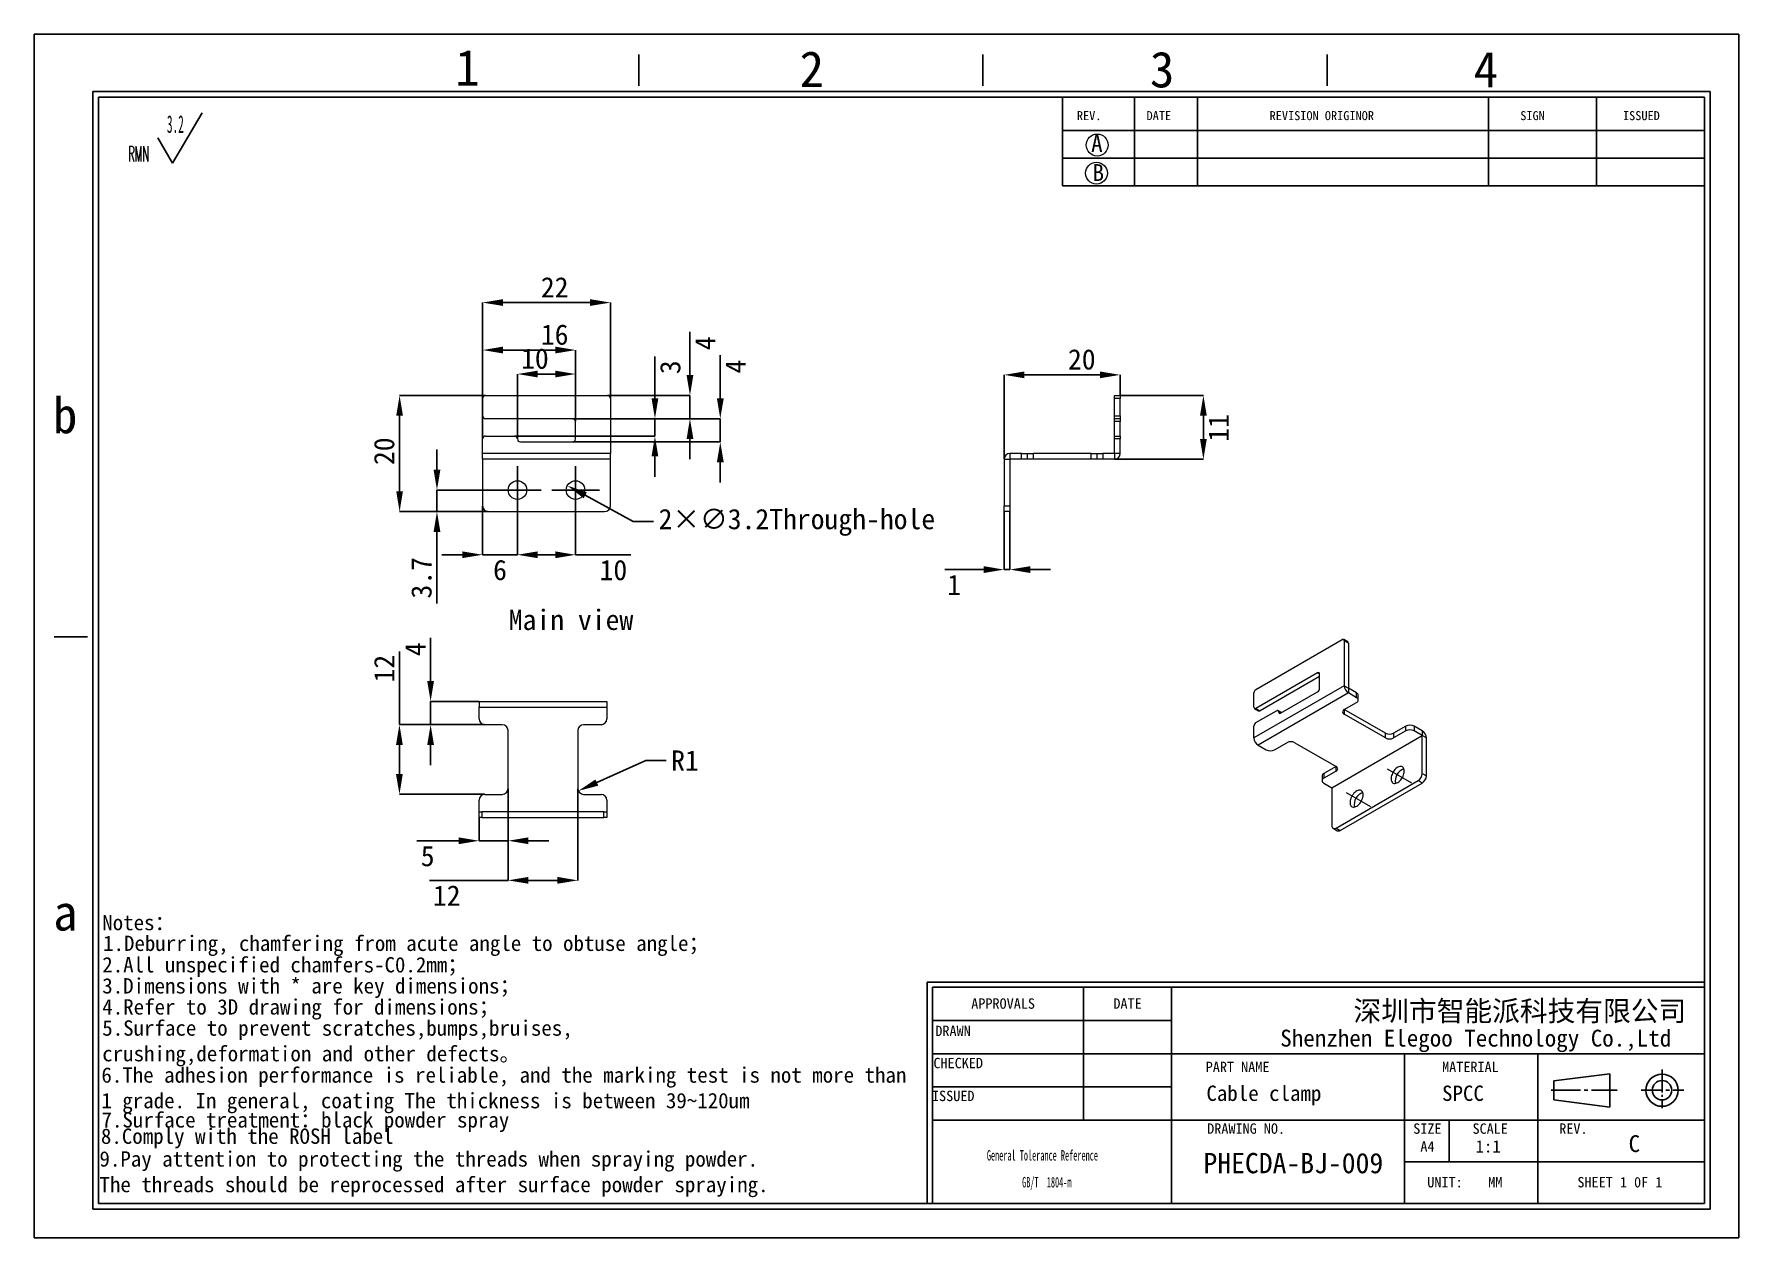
# Model space of a CAD drawing. Header units: millimetres. Extents: x 2 to 295, y 1 to 209.
import ezdxf

# ---------------------------------------------------------------- set-up
doc = ezdxf.new("R2010")
doc.units = ezdxf.units.MM
doc.header["$PDSIZE"] = -1
doc.linetypes.add('CENTERX2', pattern=[20.32, 12.7, -2.54, 2.54, -2.54])
doc.layers.add('SLD-0', color=179, linetype='Continuous')
doc.layers.add('蓝色线', color=5, linetype='Continuous', lineweight=15)
doc.styles.add('2', font='simfang.ttf')
doc.styles.add('C', font='simfang.ttf')
doc.styles.add('Q', font='simfang.ttf')
doc.styles.add('SLDTEXTSTYLE1', font='TXT', dxfattribs={"width": 0.469, "bigfont": 'bigfont'})
doc.styles.add('SLDTEXTSTYLE2', font='TXT', dxfattribs={"width": 0.469})
doc.styles.add('SLDTEXTSTYLE8', font='TXT', dxfattribs={"width": 0.484})
doc.dimstyles.new('SLDDIMSTYLE0', dxfattribs={"dimtxt": 3.5, "dimasz": 3.5, "dimexe": 0, "dimexo": 0.0625, "dimgap": 0.875, "dimtad": 2, "dimrnd": 1e-09, "dimzin": 12, "dimdsep": 46, "dimtxsty": 'SLDTEXTSTYLE2', "dimsah": 1, "dimcen": 0.09, "dimadec": 0, "dimazin": 3, "dimtfac": 1, "dimtofl": 0, "dimtmove": 0, "dimatfit": 3, "dimfxl": 1, "dimfrac": 2, "dimtolj": 1, "dimtzin": 12, "dimarcsym": 0})
doc.dimstyles.new('SLDDIMSTYLE1', dxfattribs={"dimtxt": 3.5, "dimasz": 3.5, "dimexe": 0, "dimexo": 0.0625, "dimgap": 0.875, "dimtad": 0, "dimtih": 1, "dimtoh": 1, "dimrnd": 1e-09, "dimzin": 12, "dimdsep": 46, "dimtxsty": 'SLDTEXTSTYLE2', "dimsah": 1, "dimcen": 0, "dimadec": 0, "dimazin": 3, "dimtfac": 1, "dimtmove": 0, "dimatfit": 3, "dimfxl": 1, "dimfrac": 2, "dimtolj": 1, "dimtzin": 12, "dimarcsym": 0})
doc.dimstyles.new('SLDDIMSTYLE2', dxfattribs={"dimtxt": 3.5, "dimasz": 3.5, "dimexe": 0, "dimexo": 0.0625, "dimgap": 0.875, "dimtad": 2, "dimrnd": 1e-09, "dimzin": 12, "dimdsep": 46, "dimtxsty": 'SLDTEXTSTYLE2', "dimsah": 1, "dimcen": 0.09, "dimadec": 0, "dimazin": 3, "dimtfac": 1, "dimtmove": 0, "dimatfit": 0, "dimfxl": 1, "dimfrac": 2, "dimtolj": 1, "dimtzin": 12, "dimarcsym": 0})
doc.dimstyles.new('SLDDIMSTYLE3', dxfattribs={"dimtxt": 3.5, "dimasz": 3.5, "dimexe": 0, "dimexo": 0.0625, "dimgap": 0.875, "dimtad": 0, "dimtih": 1, "dimtoh": 1, "dimrnd": 1e-09, "dimzin": 12, "dimdsep": 46, "dimtxsty": 'SLDTEXTSTYLE2', "dimsah": 1, "dimcen": 0, "dimadec": 0, "dimazin": 3, "dimtfac": 1, "dimtofl": 0, "dimtmove": 1, "dimatfit": 3, "dimfxl": 1, "dimfrac": 2, "dimtolj": 1, "dimtzin": 12, "dimarcsym": 0})

# ---------------------------------------------------------------- blocks, each defined once
blk = doc.blocks.new('SW_NOTE_0')
at = {"color": 5, "attachment_point": 1, "style": 'Q'}
for s, insert, char_height, width in [('6.The adhesion performance is reliable, and the marking test is not more than 1 grade. In general, coating The thickness is between 39~120um', (0.97, -9.55), 2.64583, 140.8152), ('9.Pay attention to protecting the threads when spraying powder. \\PThe threads should be reprocessed after surface powder spraying.', (0.64, -24.01), 2.6458, 248.9604)]:
    blk.add_mtext(s, dxfattribs=dict(at, insert=insert, char_height=char_height, width=width))
at = {"layer": 'SLD-0', "color": 5, "attachment_point": 1, "style": 'C'}
for s, insert, char_height in [('Notes：', (1.12, 16.71), 2.646), ('1.Deburring, chamfering from acute angle to obtuse angle；', (1.26, 13.14), 2.6458), ('2.All unspecified chamfers-C0.2mm；', (1.12, 9.44), 2.6458), ('3.{\\fSimSun|b0|i0|c134|p2;Dimensions with * are key dimensions}；', (1.12, 5.81), 2.6458), ('4.Refer to 3D drawing for dimensions；', (1.12, 2.18), 2.6458), ('5.Surface to prevent scratches,bumps,bruises,\\Pcrushing,deformation and other defects。', (1.12, -1.46), 2.6458), ('7.Surface treatment：black powder spray', (0.99, -17.28), 2.6458), ('8.Comply with the ROSH label', (0.89, -20.09), 2.6458)]:
    blk.add_mtext(s, dxfattribs=dict(at, insert=insert, char_height=char_height))
blk = doc.blocks.new('SW_NOTE_1')
at = {"layer": 'SLD-0', "color": 0}
for q in [(12.74, 9.16), (5.08, 4.83)]:
    blk.add_line((7.63, 0.49), q, dxfattribs=at)
at = {"layer": 'SLD-0', "color": 0, "attachment_point": 1}
for s, insert, char_height, style in [('3.2', (6.67, 8.73), 3.032, 'SLDTEXTSTYLE2'), ('{\\Ftxt,bigfont|c134;RMN}', (0, 3.41), 2.6458, 'SLDTEXTSTYLE1')]:
    blk.add_mtext(s, dxfattribs=dict(at, insert=insert, char_height=char_height, style=style))
blk = doc.blocks.new('SW_NOTE_2')
at = {"layer": 'SLD-0', "color": 0, "char_height": 1.7927, "attachment_point": 2, "style": 'SLDTEXTSTYLE8'}
for s, insert in [('General Tolerance Reference', (12.75, 2.31)), ('GB/T  1804-m', (13.51, -2.32))]:
    blk.add_mtext(s, dxfattribs=dict(at, insert=insert))
blk = doc.blocks.new('_D')
at = {"layer": 'Defpoints', "color": 0}
for p in [(84.81, 126.02), (94.81, 126.02), (94.81, 118.97)]:
    blk.add_point(p, dxfattribs=at)
at = {"layer": '蓝色线', "color": 0, "lineweight": -2}
for p, q in [((84.81, 125.96), (84.81, 118.97)), ((94.81, 125.96), (94.81, 118.97)), ((88.31, 118.97), (91.31, 118.97)), ((94.81, 118.97), (104.34, 118.97))]:
    blk.add_line(p, q, dxfattribs=at)
at = {"layer": '蓝色线', "color": 0}
for points in [[(88.31, 119.56), (88.31, 118.39), (84.81, 118.97)], [(91.31, 119.56), (91.31, 118.39), (94.81, 118.97)]]:
    blk.add_solid(points, dxfattribs=at)
at = {"layer": '蓝色线', "color": 0, "insert": (101.33, 118.1), "char_height": 3.5, "attachment_point": 2, "style": '2'}
blk.add_mtext('\\A1;10', dxfattribs=at)
blk = doc.blocks.new('_D_1')
at = {"layer": 'Defpoints', "color": 0}
for p in [(93.41, 130.89), (96.22, 129.36)]:
    blk.add_point(p, dxfattribs=at)
at = {"layer": 'SLD-0', "color": 0, "lineweight": -2}
for p, q in [((104.73, 124.73), (96.48, 129.22)), ((108.23, 124.73), (104.73, 124.73))]:
    blk.add_line(p, q, dxfattribs=at)
at = {"layer": 'SLD-0', "color": 0}
blk.add_solid([(96.76, 129.73), (96.2, 128.7), (93.41, 130.89)], dxfattribs=at)
at = {"layer": 'SLD-0', "color": 0, "insert": (109.11, 126.88), "char_height": 3.5, "attachment_point": 1, "style": '2'}
blk.add_mtext('\\A1;2×∅3.2Through-hole', dxfattribs=at)
blk = doc.blocks.new('_D_2')
at = {"layer": 'Defpoints', "color": 0}
for p in [(100.81, 162.42), (100.81, 145.92), (78.81, 138.92)]:
    blk.add_point(p, dxfattribs=at)
at = {"layer": '蓝色线', "color": 0, "lineweight": -2}
for p, q in [((78.81, 138.98), (78.81, 162.42)), ((82.31, 162.42), (97.31, 162.42)), ((100.81, 145.98), (100.81, 162.42))]:
    blk.add_line(p, q, dxfattribs=at)
at = {"layer": '蓝色线', "color": 0}
for points in [[(82.31, 163.01), (82.31, 161.84), (78.81, 162.42)], [(97.31, 163.01), (97.31, 161.84), (100.81, 162.42)]]:
    blk.add_solid(points, dxfattribs=at)
at = {"layer": '蓝色线', "color": 0, "insert": (91.22, 166.8), "char_height": 3.5, "attachment_point": 2, "style": '2'}
blk.add_mtext('\\A1;22', dxfattribs=at)
blk = doc.blocks.new('_D_3')
at = {"layer": 'Defpoints', "color": 0}
for p in [(94.81, 150.11), (94.81, 141.92), (84.81, 138.92)]:
    blk.add_point(p, dxfattribs=at)
at = {"layer": 'SLD-0', "color": 0, "lineweight": -2}
for p, q in [((84.81, 138.98), (84.81, 150.11)), ((88.31, 150.11), (91.31, 150.11)), ((94.81, 141.98), (94.81, 150.11))]:
    blk.add_line(p, q, dxfattribs=at)
at = {"layer": 'SLD-0', "color": 0}
for points in [[(88.31, 150.69), (88.31, 149.53), (84.81, 150.11)], [(91.31, 150.69), (91.31, 149.53), (94.81, 150.11)]]:
    blk.add_solid(points, dxfattribs=at)
at = {"layer": 'SLD-0', "color": 0, "insert": (87.81, 154.52), "char_height": 3.5, "attachment_point": 2, "style": '2'}
blk.add_mtext('\\A1;10', dxfattribs=at)
blk = doc.blocks.new('_D_4')
at = {"layer": 'Defpoints', "color": 0}
for p in [(79.31, 146.42), (64.52, 126.42), (79.81, 126.42)]:
    blk.add_point(p, dxfattribs=at)
at = {"layer": '蓝色线', "color": 0, "lineweight": -2}
for p, q in [((79.25, 146.42), (64.52, 146.42)), ((64.52, 142.92), (64.52, 129.92)), ((79.75, 126.42), (64.52, 126.42))]:
    blk.add_line(p, q, dxfattribs=at)
at = {"layer": '蓝色线', "color": 0}
for points in [[(63.93, 142.92), (65.1, 142.92), (64.52, 146.42)], [(63.93, 129.92), (65.1, 129.92), (64.52, 126.42)]]:
    blk.add_solid(points, dxfattribs=at)
at = {"layer": '蓝色线', "color": 0, "insert": (60.1, 136.81), "char_height": 3.5, "attachment_point": 2, "rotation": 90, "style": '2'}
blk.add_mtext('\\A1;20', dxfattribs=at)
blk = doc.blocks.new('_D_5')
at = {"layer": 'Defpoints', "color": 0}
for p in [(94.81, 154.24), (78.81, 145.92), (94.81, 141.92)]:
    blk.add_point(p, dxfattribs=at)
at = {"layer": 'SLD-0', "color": 0, "lineweight": -2}
for p, q in [((78.81, 145.98), (78.81, 154.24)), ((82.31, 154.24), (91.31, 154.24)), ((94.81, 141.98), (94.81, 154.24))]:
    blk.add_line(p, q, dxfattribs=at)
at = {"layer": 'SLD-0', "color": 0}
for points in [[(82.31, 154.83), (82.31, 153.66), (78.81, 154.24)], [(91.31, 154.83), (91.31, 153.66), (94.81, 154.24)]]:
    blk.add_solid(points, dxfattribs=at)
at = {"layer": 'SLD-0', "color": 0, "insert": (91.22, 158.66), "char_height": 3.5, "attachment_point": 2, "style": '2'}
blk.add_mtext('\\A1;16', dxfattribs=at)
blk = doc.blocks.new('_D_6')
at = {"layer": 'Defpoints', "color": 0}
for p in [(100.31, 146.42), (114.51, 146.42), (94.31, 142.42)]:
    blk.add_point(p, dxfattribs=at)
at = {"layer": 'SLD-0', "color": 0, "lineweight": -2}
for p, q in [((114.51, 149.92), (114.51, 157.37)), ((100.37, 146.42), (114.51, 146.42)), ((114.51, 142.42), (114.51, 146.42)), ((94.37, 142.42), (114.51, 142.42)), ((114.51, 138.92), (114.51, 135.42))]:
    blk.add_line(p, q, dxfattribs=at)
at = {"layer": 'SLD-0', "color": 0}
for points in [[(113.93, 149.92), (115.1, 149.92), (114.51, 146.42)], [(113.93, 138.92), (115.1, 138.92), (114.51, 142.42)]]:
    blk.add_solid(points, dxfattribs=at)
at = {"layer": 'SLD-0', "color": 0, "insert": (115.39, 155.4), "char_height": 3.5, "attachment_point": 2, "rotation": 90, "style": '2'}
blk.add_mtext('\\A1;4', dxfattribs=at)
blk = doc.blocks.new('_D_7')
at = {"layer": 'Defpoints', "color": 0}
for p in [(94.31, 142.42), (94.31, 138.42), (119.73, 138.42)]:
    blk.add_point(p, dxfattribs=at)
at = {"layer": 'SLD-0', "color": 0, "lineweight": -2}
for p, q in [((119.73, 145.92), (119.73, 153.37)), ((94.37, 142.42), (119.73, 142.42)), ((119.73, 138.42), (119.73, 142.42)), ((94.37, 138.42), (119.73, 138.42)), ((119.73, 134.92), (119.73, 131.42))]:
    blk.add_line(p, q, dxfattribs=at)
at = {"layer": 'SLD-0', "color": 0}
for points in [[(119.15, 145.92), (120.32, 145.92), (119.73, 142.42)], [(119.15, 134.92), (120.32, 134.92), (119.73, 138.42)]]:
    blk.add_solid(points, dxfattribs=at)
at = {"layer": 'SLD-0', "color": 0, "insert": (120.61, 151.4), "char_height": 3.5, "attachment_point": 2, "rotation": 90, "style": '2'}
blk.add_mtext('\\A1;4', dxfattribs=at)
blk = doc.blocks.new('_D_8')
at = {"layer": 'Defpoints', "color": 0}
for p in [(78.81, 127.42), (84.81, 126.02), (84.81, 118.98)]:
    blk.add_point(p, dxfattribs=at)
at = {"layer": '蓝色线', "color": 0, "lineweight": -2}
for p, q in [((78.81, 127.36), (78.81, 118.98)), ((84.81, 125.96), (84.81, 118.98)), ((75.31, 118.98), (71.81, 118.98)), ((78.81, 118.98), (84.81, 118.98)), ((88.31, 118.98), (91.81, 118.98))]:
    blk.add_line(p, q, dxfattribs=at)
at = {"layer": '蓝色线', "color": 0}
for points in [[(75.31, 119.56), (75.31, 118.4), (78.81, 118.98)], [(88.31, 119.56), (88.31, 118.4), (84.81, 118.98)]]:
    blk.add_solid(points, dxfattribs=at)
at = {"layer": '蓝色线', "color": 0, "insert": (81.81, 118.11), "char_height": 3.5, "attachment_point": 2, "style": '2'}
blk.add_mtext('\\A1;6', dxfattribs=at)
blk = doc.blocks.new('_D_9')
at = {"layer": 'Defpoints', "color": 0}
for p in [(94.31, 142.42), (84.31, 139.42), (108.48, 139.42)]:
    blk.add_point(p, dxfattribs=at)
at = {"layer": 'SLD-0', "color": 0, "lineweight": -2}
for p, q in [((108.48, 145.92), (108.48, 153.11)), ((94.37, 142.42), (108.48, 142.42)), ((108.48, 139.42), (108.48, 142.42)), ((84.37, 139.42), (108.48, 139.42)), ((108.48, 135.92), (108.48, 132.42))]:
    blk.add_line(p, q, dxfattribs=at)
at = {"layer": 'SLD-0', "color": 0}
for points in [[(107.9, 145.92), (109.06, 145.92), (108.48, 142.42)], [(107.9, 135.92), (109.06, 135.92), (108.48, 139.42)]]:
    blk.add_solid(points, dxfattribs=at)
at = {"layer": 'SLD-0', "color": 0, "insert": (109.36, 151.27), "char_height": 3.5, "attachment_point": 2, "rotation": 90, "style": '2'}
blk.add_mtext('\\A1;3', dxfattribs=at)
blk = doc.blocks.new('_D_10')
at = {"layer": 'Defpoints', "color": 0}
for p in [(80.71, 130.12), (70.95, 126.42), (79.81, 126.42)]:
    blk.add_point(p, dxfattribs=at)
at = {"layer": 'SLD-0', "color": 0, "lineweight": -2}
for p, q in [((70.95, 133.62), (70.95, 137.12)), ((80.65, 130.12), (70.95, 130.12)), ((70.95, 130.12), (70.95, 126.42)), ((79.75, 126.42), (70.95, 126.42)), ((70.95, 122.92), (70.95, 110.59))]:
    blk.add_line(p, q, dxfattribs=at)
at = {"layer": 'SLD-0', "color": 0}
for points in [[(70.37, 133.62), (71.54, 133.62), (70.95, 130.12)], [(70.37, 122.92), (71.54, 122.92), (70.95, 126.42)]]:
    blk.add_solid(points, dxfattribs=at)
at = {"layer": 'SLD-0', "color": 0, "insert": (66.52, 115.01), "char_height": 3.5, "attachment_point": 2, "rotation": 90, "style": '2'}
blk.add_mtext('\\A1;3.7', dxfattribs=at)
blk = doc.blocks.new('SW_CENTERMARKSYMBOL_0')
at = {"layer": 'SLD-0', "color": 0}
for p, q in [((0, 2.5), (0, 4.1)), ((-2.5, 0), (-4.1, 0)), ((0, 0), (-2.5, 0)), ((0, 0), (0, 2.5)), ((0, 0), (0, -2.5)), ((0, 0), (2.5, 0)), ((2.5, 0), (4.1, 0)), ((0, -2.5), (0, -4.1))]:
    blk.add_line(p, q, dxfattribs=at)
blk = doc.blocks.new('SW_CENTERMARKSYMBOL_1')
at = {"layer": 'SLD-0', "color": 0}
for p, q in [((0, 2.5), (0, 4.1)), ((-2.5, 0), (-4.1, 0)), ((0, 0), (-2.5, 0)), ((0, 0), (0, 2.5)), ((0, 0), (0, -2.5)), ((0, 0), (2.5, 0)), ((2.5, 0), (4.1, 0)), ((0, -2.5), (0, -4.1))]:
    blk.add_line(p, q, dxfattribs=at)
blk = doc.blocks.new('_D_11')
at = {"layer": 'Defpoints', "color": 0}
for p in [(168.59, 126.42), (169.59, 126.42), (169.59, 116.42)]:
    blk.add_point(p, dxfattribs=at)
at = {"layer": 'SLD-0', "color": 0, "lineweight": -2}
for p, q in [((168.59, 126.36), (168.59, 116.42)), ((169.59, 126.36), (169.59, 116.42)), ((165.09, 116.42), (158.38, 116.42)), ((169.59, 116.42), (168.59, 116.42)), ((173.09, 116.42), (176.59, 116.42))]:
    blk.add_line(p, q, dxfattribs=at)
at = {"layer": 'SLD-0', "color": 0}
for points in [[(165.09, 117.01), (165.09, 115.84), (168.59, 116.42)], [(173.09, 117.01), (173.09, 115.84), (169.59, 116.42)]]:
    blk.add_solid(points, dxfattribs=at)
at = {"layer": 'SLD-0', "color": 0, "insert": (159.99, 115.55), "char_height": 3.5, "attachment_point": 2, "style": '2'}
blk.add_mtext('\\A1;1', dxfattribs=at)
blk = doc.blocks.new('_D_12')
at = {"layer": 'Defpoints', "color": 0}
for p in [(188.59, 149.97), (188.59, 146.42), (168.59, 135.42)]:
    blk.add_point(p, dxfattribs=at)
at = {"layer": '蓝色线', "color": 0, "lineweight": -2}
for p, q in [((168.59, 135.48), (168.59, 149.97)), ((172.09, 149.97), (185.09, 149.97)), ((188.59, 146.48), (188.59, 149.97))]:
    blk.add_line(p, q, dxfattribs=at)
at = {"layer": '蓝色线', "color": 0}
for points in [[(172.09, 150.55), (172.09, 149.39), (168.59, 149.97)], [(185.09, 150.55), (185.09, 149.39), (188.59, 149.97)]]:
    blk.add_solid(points, dxfattribs=at)
at = {"layer": '蓝色线', "color": 0, "insert": (181.97, 154.39), "char_height": 3.5, "attachment_point": 2, "style": '2'}
blk.add_mtext('\\A1;20', dxfattribs=at)
blk = doc.blocks.new('_D_13')
at = {"layer": 'Defpoints', "color": 0}
for p in [(188.59, 146.42), (187.59, 135.42), (202.91, 135.42)]:
    blk.add_point(p, dxfattribs=at)
at = {"layer": 'SLD-0', "color": 0, "lineweight": -2}
for p, q in [((188.65, 146.42), (202.91, 146.42)), ((202.91, 142.92), (202.91, 138.92)), ((187.65, 135.42), (202.91, 135.42))]:
    blk.add_line(p, q, dxfattribs=at)
at = {"layer": 'SLD-0', "color": 0}
for points in [[(202.32, 142.92), (203.49, 142.92), (202.91, 146.42)], [(202.32, 138.92), (203.49, 138.92), (202.91, 135.42)]]:
    blk.add_solid(points, dxfattribs=at)
at = {"layer": 'SLD-0', "color": 0, "insert": (203.78, 140.83), "char_height": 3.5, "attachment_point": 2, "rotation": 90, "style": '2'}
blk.add_mtext('\\A1;11', dxfattribs=at)
blk = doc.blocks.new('_D_14')
at = {"layer": 'Defpoints', "color": 0}
for p in [(79.2, 89.71), (64.49, 77.71), (79.2, 77.71)]:
    blk.add_point(p, dxfattribs=at)
at = {"layer": 'SLD-0', "color": 0, "lineweight": -2}
for p, q in [((64.49, 89.71), (64.49, 102.34)), ((79.14, 89.71), (64.49, 89.71)), ((64.49, 81.21), (64.49, 86.21)), ((79.14, 77.71), (64.49, 77.71))]:
    blk.add_line(p, q, dxfattribs=at)
at = {"layer": 'SLD-0', "color": 0}
for points in [[(63.9, 86.21), (65.07, 86.21), (64.49, 89.71)], [(63.9, 81.21), (65.07, 81.21), (64.49, 77.71)]]:
    blk.add_solid(points, dxfattribs=at)
at = {"layer": 'SLD-0', "color": 0, "insert": (60.11, 99.36), "char_height": 3.5, "attachment_point": 2, "rotation": 90, "style": '2'}
blk.add_mtext('\\A1;12', dxfattribs=at)
blk = doc.blocks.new('_D_15')
at = {"layer": 'Defpoints', "color": 0}
for p in [(83.2, 78.71), (95.2, 78.71), (95.2, 62.89)]:
    blk.add_point(p, dxfattribs=at)
at = {"layer": 'SLD-0', "color": 0, "lineweight": -2}
for p, q in [((83.2, 78.64), (83.2, 62.89)), ((95.2, 78.64), (95.2, 62.89)), ((83.2, 62.89), (69.65, 62.89)), ((91.7, 62.89), (86.7, 62.89))]:
    blk.add_line(p, q, dxfattribs=at)
at = {"layer": 'SLD-0', "color": 0}
for points in [[(86.7, 63.48), (86.7, 62.31), (83.2, 62.89)], [(91.7, 63.48), (91.7, 62.31), (95.2, 62.89)]]:
    blk.add_solid(points, dxfattribs=at)
at = {"layer": 'SLD-0', "color": 0, "insert": (72.63, 62.02), "char_height": 3.5, "attachment_point": 2, "style": '2'}
blk.add_mtext('\\A1;12', dxfattribs=at)
blk = doc.blocks.new('_D_16')
at = {"layer": 'Defpoints', "color": 0}
for p in [(95.29, 78.3), (96.2, 78.71)]:
    blk.add_point(p, dxfattribs=at)
at = {"layer": 'SLD-0', "color": 0, "lineweight": -2}
for p, q in [((106.9, 83.52), (98.48, 79.73)), ((110.4, 83.52), (106.9, 83.52))]:
    blk.add_line(p, q, dxfattribs=at)
at = {"layer": 'SLD-0', "color": 0}
blk.add_solid([(98.24, 80.26), (98.72, 79.2), (95.29, 78.3)], dxfattribs=at)
at = {"layer": 'SLD-0', "color": 0, "insert": (111.27, 85.27), "char_height": 3.5, "attachment_point": 1, "style": '2'}
blk.add_mtext('\\A1;R1', dxfattribs=at)
blk = doc.blocks.new('_D_17')
at = {"layer": 'Defpoints', "color": 0}
for p in [(69.86, 93.71), (78.2, 93.71), (79.2, 89.71)]:
    blk.add_point(p, dxfattribs=at)
at = {"layer": 'SLD-0', "color": 0, "lineweight": -2}
for p, q in [((69.86, 97.21), (69.86, 104.66)), ((78.14, 93.71), (69.86, 93.71)), ((69.86, 89.71), (69.86, 93.71)), ((79.14, 89.71), (69.86, 89.71)), ((69.86, 86.21), (69.86, 82.71))]:
    blk.add_line(p, q, dxfattribs=at)
at = {"layer": 'SLD-0', "color": 0}
for points in [[(69.28, 97.21), (70.44, 97.21), (69.86, 93.71)], [(69.28, 86.21), (70.44, 86.21), (69.86, 89.71)]]:
    blk.add_solid(points, dxfattribs=at)
at = {"layer": 'SLD-0', "color": 0, "insert": (65.49, 102.68), "char_height": 3.5, "attachment_point": 2, "rotation": 90, "style": '2'}
blk.add_mtext('\\A1;4', dxfattribs=at)
blk = doc.blocks.new('_D_18')
at = {"layer": 'Defpoints', "color": 0}
for p in [(83.2, 78.71), (78.2, 73.71), (83.2, 69.71)]:
    blk.add_point(p, dxfattribs=at)
at = {"layer": 'SLD-0', "color": 0, "lineweight": -2}
for p, q in [((83.2, 78.64), (83.2, 69.71)), ((78.2, 73.64), (78.2, 69.71)), ((74.7, 69.71), (67.51, 69.71)), ((83.2, 69.71), (78.2, 69.71)), ((86.7, 69.71), (90.2, 69.71))]:
    blk.add_line(p, q, dxfattribs=at)
at = {"layer": 'SLD-0', "color": 0}
for points in [[(74.7, 70.29), (74.7, 69.13), (78.2, 69.71)], [(86.7, 70.29), (86.7, 69.13), (83.2, 69.71)]]:
    blk.add_solid(points, dxfattribs=at)
at = {"layer": 'SLD-0', "color": 0, "insert": (69.35, 68.83), "char_height": 3.5, "attachment_point": 2, "style": '2'}
blk.add_mtext('\\A1;5', dxfattribs=at)

msp = doc.modelspace()

# ---------------------------------------------------------------- linework, layer by layer
at = {"color": 7, "linetype": 'Continuous', "lineweight": 15}
for p, q in [((78.812, 142.922), (78.812, 145.922)), ((79.312, 146.422), (100.312, 146.422)), ((100.812, 145.922), (100.812, 136.422)), ((187.591, 146.422), (188.591, 146.422)), ((187.591, 145.922), (187.591, 146.422)), ((187.591, 142.922), (187.591, 145.922)), ((188.591, 145.922), (187.591, 145.922)), ((188.591, 146.422), (188.591, 145.922)), ((188.591, 142.922), (188.591, 145.922)), ((94.312, 142.422), (79.312, 142.422)), ((94.812, 138.922), (94.812, 141.922)), ((187.591, 142.922), (188.591, 142.922)), ((187.591, 142.422), (187.591, 142.922)), ((188.591, 142.422), (187.591, 142.422)), ((187.591, 141.922), (187.591, 142.422)), ((188.591, 141.922), (187.591, 141.922)), ((187.591, 139.422), (187.591, 141.922)), ((188.591, 142.922), (188.591, 142.422)), ((188.591, 142.422), (188.591, 141.922)), ((188.591, 139.422), (188.591, 141.922)), ((78.812, 136.422), (78.812, 138.922)), ((79.312, 139.422), (84.312, 139.422)), ((85.312, 138.422), (94.312, 138.422)), ((187.591, 139.422), (188.591, 139.422)), ((187.591, 138.922), (187.591, 139.422)), ((188.591, 138.922), (187.591, 138.922)), ((187.591, 136.422), (187.591, 138.922)), ((188.591, 139.422), (188.591, 138.922)), ((188.591, 136.422), (188.591, 138.922)), ((100.812, 136.422), (78.812, 136.422)), ((78.812, 135.422), (78.812, 136.422)), ((100.812, 135.422), (78.812, 135.422)), ((78.812, 135.422), (78.812, 127.422)), ((100.812, 135.422), (100.812, 136.422)), ((100.812, 127.422), (100.812, 135.422)), ((168.591, 135.422), (169.591, 135.422)), ((168.591, 135.422), (168.591, 127.422)), ((169.591, 136.422), (169.591, 135.422)), ((171.591, 136.422), (169.591, 136.422)), ((169.591, 135.422), (169.591, 127.422)), ((171.591, 135.422), (169.591, 135.422)), ((171.591, 135.422), (171.591, 136.422)), ((171.591, 136.422), (172.591, 136.422)), ((172.591, 135.422), (171.591, 135.422)), ((172.591, 136.422), (172.591, 135.422)), ((172.591, 136.422), (173.591, 136.422)), ((173.591, 135.422), (172.591, 135.422)), ((173.591, 136.422), (173.591, 135.422)), ((183.591, 136.422), (173.591, 136.422)), ((183.591, 135.422), (173.591, 135.422)), ((183.591, 135.422), (183.591, 136.422)), ((183.591, 136.422), (184.591, 136.422)), ((184.591, 135.422), (183.591, 135.422)), ((184.591, 135.422), (184.591, 136.422)), ((184.591, 136.422), (185.591, 136.422)), ((185.591, 135.422), (184.591, 135.422)), ((185.591, 136.422), (185.591, 135.422)), ((187.591, 136.422), (185.591, 136.422)), ((187.591, 135.422), (185.591, 135.422)), ((187.591, 136.422), (187.591, 135.422)), ((188.591, 136.422), (187.591, 136.422)), ((79.812, 126.422), (99.812, 126.422)), ((168.591, 127.422), (169.591, 127.422)), ((168.591, 126.422), (168.591, 127.422)), ((169.591, 126.422), (168.591, 126.422)), ((169.591, 127.422), (169.591, 126.422)), ((211.961, 95.785), (226.81, 104.357)), ((227.767, 103.974), (227.06, 104.382)), ((227.164, 104.153), (227.164, 96.396)), ((227.871, 103.745), (227.164, 104.153)), ((227.871, 103.745), (227.871, 95.988)), ((222.567, 98.642), (211.961, 92.519)), ((222.921, 98.029), (212.668, 92.11)), ((222.921, 98.438), (222.567, 98.642)), ((222.921, 95.988), (222.921, 98.437)), ((227.164, 96.396), (211.607, 87.415)), ((211.607, 92.723), (211.607, 95.172)), ((227.871, 95.171), (212.314, 86.19)), ((216.203, 91.702), (222.567, 95.375)), ((227.164, 96.396), (227.871, 95.988)), ((227.871, 95.988), (227.871, 95.171)), ((229.285, 95.171), (227.871, 95.988)), ((229.285, 94.355), (227.871, 95.171)), ((229.285, 94.355), (229.285, 95.171)), ((229.578, 93.946), (229.578, 94.763)), ((78.199, 93.706), (78.199, 92.706)), ((78.199, 93.706), (100.199, 93.706)), ((78.199, 92.706), (100.199, 92.706)), ((78.199, 90.706), (78.199, 92.706)), ((100.199, 93.706), (100.199, 92.706)), ((100.199, 92.706), (100.199, 90.706)), ((211.711, 92.494), (212.418, 92.086)), ((211.961, 92.519), (212.668, 92.11)), ((211.961, 90.069), (215.496, 92.11)), ((216.35, 91.786), (215.746, 92.135)), ((216.203, 91.702), (215.85, 91.906)), ((227.164, 92.314), (229.285, 93.538)), ((227.164, 92.314), (227.164, 91.497)), ((234.235, 88.232), (227.164, 92.314)), ((234.235, 87.415), (227.164, 91.497)), ((82.199, 89.706), (79.199, 89.706)), ((83.199, 78.706), (83.199, 88.706)), ((95.199, 88.706), (95.199, 78.706)), ((99.199, 89.706), (96.199, 89.706)), ((211.607, 87.415), (211.607, 89.457)), ((234.235, 87.415), (234.235, 88.232)), ((237.77, 89.456), (235.649, 88.232)), ((237.77, 88.64), (235.649, 87.415)), ((235.649, 88.232), (235.649, 87.415)), ((237.77, 88.64), (237.77, 89.456)), ((239.184, 89.456), (239.184, 88.64)), ((240.599, 88.64), (239.184, 89.456)), ((240.599, 87.823), (239.184, 88.64)), ((240.599, 88.64), (240.599, 87.823)), ((212.314, 86.19), (213.729, 85.374)), ((215.143, 85.374), (217.264, 86.599)), ((218.678, 86.599), (225.749, 82.517)), ((225.042, 78.843), (240.599, 87.823)), ((240.599, 81.291), (240.599, 87.823)), ((241.306, 87.415), (240.599, 87.823)), ((241.306, 80.883), (241.306, 87.415)), ((225.749, 82.517), (223.628, 81.292)), ((225.749, 81.7), (225.749, 82.517)), ((223.335, 80.884), (223.335, 80.067)), ((225.749, 81.7), (223.628, 80.476)), ((223.628, 81.292), (223.628, 80.476)), ((223.628, 79.659), (225.042, 78.843)), ((225.749, 71.902), (239.892, 80.066)), ((226.456, 71.494), (240.599, 79.658)), ((240.599, 79.658), (239.892, 80.066)), ((240.599, 81.291), (241.306, 80.883)), ((78.199, 74.706), (78.199, 76.706)), ((79.199, 77.706), (82.199, 77.706)), ((96.199, 77.706), (99.199, 77.706)), ((100.199, 76.706), (100.199, 74.706)), ((225.042, 78.843), (225.042, 72.31)), ((78.199, 73.706), (78.199, 74.706)), ((78.199, 74.706), (78.699, 74.706)), ((78.699, 73.706), (78.199, 73.706)), ((78.699, 74.706), (78.699, 73.706)), ((99.699, 74.706), (78.699, 74.706)), ((78.699, 73.706), (99.699, 73.706)), ((99.699, 73.706), (99.699, 74.706)), ((99.699, 74.706), (100.199, 74.706)), ((100.199, 73.706), (99.699, 73.706)), ((100.199, 74.706), (100.199, 73.706)), ((225.249, 71.853), (225.957, 71.444)), ((225.749, 71.902), (226.456, 71.494))]:
    msp.add_line(p, q, dxfattribs=at)
at = {"color": 7, "linetype": 'Continuous', "lineweight": 15, "flags": 128}
for points in [[(237.487, 81.7), (237.474, 81.891), (237.435, 82.063), (237.37, 82.211), (237.281, 82.332), (237.171, 82.423), (237.042, 82.481), (236.896, 82.506), (236.738, 82.497), (236.571, 82.453), (236.399, 82.377), (236.226, 82.269), (236.056, 82.133), (235.893, 81.971), (235.741, 81.788), (235.603, 81.587), (235.483, 81.374), (235.383, 81.153), (235.307, 80.929), (235.254, 80.708), (235.228, 80.495), (235.228, 80.295), (235.254, 80.113), (235.307, 79.952), (235.383, 79.817), (235.483, 79.711), (235.603, 79.637), (235.741, 79.595), (235.893, 79.587), (236.056, 79.614), (236.226, 79.674), (236.399, 79.766), (236.571, 79.888), (236.738, 80.038), (236.896, 80.211), (237.042, 80.403), (237.171, 80.611), (237.281, 80.829), (237.37, 81.052), (237.435, 81.275), (237.474, 81.492), (237.487, 81.7)], [(230.416, 77.618), (230.403, 77.809), (230.364, 77.981), (230.299, 78.129), (230.21, 78.25), (230.1, 78.341), (229.971, 78.399), (229.825, 78.424), (229.667, 78.415), (229.5, 78.371), (229.328, 78.295), (229.155, 78.187), (228.985, 78.051), (228.822, 77.889), (228.67, 77.706), (228.532, 77.505), (228.412, 77.292), (228.312, 77.071), (228.236, 76.847), (228.183, 76.626), (228.157, 76.413), (228.157, 76.213), (228.183, 76.031), (228.236, 75.87), (228.312, 75.735), (228.412, 75.629), (228.532, 75.554), (228.67, 75.513), (228.822, 75.505), (228.985, 75.532), (229.155, 75.592), (229.328, 75.684), (229.5, 75.806), (229.667, 75.956), (229.825, 76.129), (229.971, 76.321), (230.1, 76.529), (230.21, 76.747), (230.299, 76.97), (230.364, 77.193), (230.403, 77.41), (230.416, 77.618)]]:
    msp.add_lwpolyline(points, dxfattribs=at)
at = {"color": 7, "linetype": 'Continuous', "lineweight": 15}
for centre in [(84.812, 130.122), (94.812, 130.122)]:
    msp.add_circle(centre, 1.6, dxfattribs=at)
for centre, radius, start, end in [((79.312, 145.922), 0.5, 90, 180), ((100.312, 145.922), 0.5, 0, 90), ((79.312, 142.922), 0.5, 180, 270), ((94.312, 141.922), 0.5, 0, 90), ((79.312, 138.922), 0.5, 90, 180), ((84.312, 138.922), 0.5, 0, 90), ((85.312, 138.922), 0.5, 180, 270), ((94.312, 138.922), 0.5, 270, 0), ((169.591, 135.422), 1, 90, 180), ((187.591, 136.422), 1, 270, 360), ((79.812, 127.422), 1, 180, 270), ((99.812, 127.422), 1, 270, 0), ((226.948, 104.188), 0.218, 350.78593, 129.2035), ((227.629, 103.773), 0.244, 353.29875, 55.38931), ((222.705, 98.472), 0.218, 350.78576, 129.20348), ((212.375, 95.137), 0.768, 122.60538, 177.39456), ((222.153, 96.023), 0.768, 302.60542, 357.39457), ((228.699, 96.466), 1.537, 182.60551, 237.3945), ((229.077, 94.713), 0.503, 5.69475, 65.62533), ((229.13, 93.946), 0.437, 290.78349, 69.21651), ((211.823, 92.688), 0.218, 170.786, 309.20325), ((212.521, 92.315), 0.251, 245.69276, 305.61767), ((215.634, 91.941), 0.218, 350.78602, 129.20322), ((216.065, 91.871), 0.218, 170.78587, 309.2034), ((227.319, 91.905), 0.437, 110.78329, 249.21671), ((79.199, 90.706), 1, 180, 270), ((82.199, 88.706), 1, 0, 90), ((96.199, 88.706), 1, 90, 180), ((99.199, 90.706), 1, 270, 0), ((212.375, 89.422), 0.768, 122.6055, 177.3945), ((234.942, 89.596), 1.537, 242.60966, 297.39034), ((238.477, 88.092), 1.537, 62.60969, 117.39032), ((238.477, 87.275), 1.537, 62.60969, 117.39032), ((239.77, 87.345), 1.537, 2.60549, 57.39452), ((213.142, 87.485), 1.537, 182.60551, 237.3945), ((214.436, 86.739), 1.537, 242.60971, 297.39029), ((217.971, 85.234), 1.537, 62.6096, 117.3904), ((234.942, 88.78), 1.537, 242.60966, 297.39034), ((225.594, 82.108), 0.437, 290.7834, 69.21659), ((223.836, 80.834), 0.503, 114.37463, 174.3052), ((223.783, 80.067), 0.437, 110.78344, 249.21654), ((238.116, 80.03), 2.168, 108.53652, 191.46886), ((239.063, 81.361), 1.537, 302.60552, 357.39448), ((239.77, 80.953), 1.537, 302.60552, 357.39448), ((79.199, 76.706), 1, 90, 180), ((82.199, 78.706), 1, 270, 0), ((96.199, 78.706), 1, 180, 270), ((99.199, 76.706), 1, 0, 90), ((231.045, 75.948), 2.168, 108.53653, 191.46885), ((225.473, 72.241), 0.437, 170.78603, 309.20322), ((226.164, 71.903), 0.503, 245.69305, 305.61745)]:
    msp.add_arc(centre, radius, start, end, dxfattribs=at)
at = {"layer": 'SLD-0'}
for p, q in [((1.591, 208.674), (295.107, 208.674)), ((1.591, 1.294), (1.591, 208.674)), ((295.107, 208.674), (295.107, 1.294)), ((12.675, 7.219), (12.675, 197.811)), ((12.675, 197.811), (289.181, 197.811)), ((252.017, 197.811), (252.017, 182.514)), ((270.599, 197.811), (270.599, 182.514)), ((289.181, 197.811), (289.181, 7.219)), ((289.181, 7.219), (12.675, 7.219)), ((295.107, 1.294), (1.591, 1.294))]:
    msp.add_line(p, q, dxfattribs=at)
at = {"layer": 'SLD-0', "color": 6, "linetype": 'Continuous'}
for p, q in [((105.701, 199.786), (105.701, 205.169)), ((164.952, 199.786), (164.952, 205.169)), ((224.204, 199.786), (224.204, 205.169)), ((11.687, 6.231), (11.687, 198.799)), ((11.687, 198.799), (290.169, 198.799)), ((290.169, 198.799), (290.169, 6.231)), ((10.805, 104.853), (5.068, 104.853)), ((290.169, 6.231), (11.687, 6.231))]:
    msp.add_line(p, q, dxfattribs=at)
at = {"layer": 'SLD-0', "color": 179, "linetype": 'Continuous'}
for p, q in [((178.659, 197.811), (178.659, 182.514)), ((191.05, 197.811), (191.05, 182.514)), ((201.886, 197.811), (201.886, 182.514)), ((178.659, 192.074), (289.181, 192.074)), ((178.659, 187.294), (289.181, 187.294)), ((178.659, 182.514), (289.181, 182.514)), ((289.181, 45.329), (155.33, 45.329)), ((155.33, 45.329), (155.33, 7.219)), ((289.181, 44.506), (156.286, 44.506)), ((156.286, 44.506), (156.286, 7.219)), ((182.281, 44.506), (182.281, 21.56)), ((197.398, 44.506), (197.398, 7.219)), ((197.398, 38.77), (156.286, 38.77)), ((289.181, 33.033), (156.286, 33.033)), ((237.553, 33.033), (237.553, 7.219)), ((260.499, 7.219), (260.499, 33.033)), ((263.255, 28.354), (272.888, 29.538)), ((272.888, 23.846), (272.888, 29.538)), ((281.869, 26.35), (281.869, 30.316)), ((197.398, 27.297), (156.286, 27.297)), ((262.786, 26.733), (267.83, 26.733)), ((263.255, 25.106), (263.255, 28.354)), ((268.461, 26.733), (269.091, 26.733)), ((269.722, 26.733), (274.136, 26.733)), ((281.869, 26.733), (278.268, 26.733)), ((282.5, 26.733), (283.13, 26.733)), ((283.761, 26.733), (285.653, 26.733)), ((263.255, 25.106), (272.888, 23.846)), ((281.869, 25.966), (281.869, 25.583)), ((281.869, 25.2), (281.869, 23.667)), ((289.181, 21.56), (156.286, 21.56)), ((245.202, 21.56), (245.202, 14.39)), ((237.553, 14.39), (289.181, 14.39))]:
    msp.add_line(p, q, dxfattribs=at)
at = {"layer": 'SLD-0', "linetype": 'CENTERX2', "lineweight": 0}
for p, q in [((238.795, 79.638), (234.624, 82.046)), ((231.724, 75.556), (227.553, 77.964))]:
    msp.add_line(p, q, dxfattribs=at)
at = {"layer": 'SLD-0', "lineweight": 0}
for centre in [(184.622, 189.564), (184.499, 184.715)]:
    msp.add_circle(centre, 1.894, dxfattribs=at)
at = {"layer": 'SLD-0', "color": 179, "linetype": 'Continuous'}
for radius in [2.771, 1.669]:
    msp.add_circle((281.869, 26.733), radius, dxfattribs=at)

# ---------------------------------------------------------------- block references
at = {"layer": 'SLD-0'}
for name, p in [('SW_NOTE_1', (17.795, 185.957)), ('SW_CENTERMARKSYMBOL_0', (84.812, 130.122)), ('SW_CENTERMARKSYMBOL_1', (94.812, 130.122))]:
    msp.add_blockref(name, p, dxfattribs=at)
at = {"layer": 'SLD-0', "color": 5}
msp.add_blockref('SW_NOTE_0', (12.206, 40.234), dxfattribs=at)
at = {"layer": 'SLD-0', "color": 179}
msp.add_blockref('SW_NOTE_2', (162.438, 14.111), dxfattribs=at)

# ---------------------------------------------------------------- texts
at = {"layer": 'SLD-0', "style": '2'}
for s, insert, char_height, attachment_point in [('1', (74.111, 205.971), 6.172, 1), ('2', (133.388, 205.728), 6.172, 1), ('3', (193.707, 205.666), 6.172, 1), ('4', (249.441, 205.659), 6.172, 1), ('A', (183.578, 191.286), 2.903, 1), ('B', (183.832, 186.271), 2.903, 1), ('b', (4.835, 146.092), 6.172, 1), ('Main view', (83.313, 109.521), 3.5, 1), ('a', (4.88, 60.423), 6.172, 1), ('深圳市智能派科技有限公司', (257.398, 42.145), 3.5, 2), ('Cable clamp', (213.328, 27.537), 2.64583, 2), ('SPCC', (247.598, 27.537), 2.6458, 2), ('C', (276.114, 18.995), 2.91, 1), ('PHECDA-BJ-009', (202.921, 15.934), 3.5, 1)]:
    msp.add_mtext(s, dxfattribs=dict(at, insert=insert, char_height=char_height, attachment_point=attachment_point))
at = {"layer": 'SLD-0', "color": 179, "style": '2'}
for s, insert, char_height, attachment_point in [('REV.', (181.129, 195.4), 1.5536, 1), ('DATE', (193.126, 195.4), 1.5536, 1), ('REVISION ORIGINOR', (214.308, 195.4), 1.55363, 1), ('SIGN', (257.466, 195.4), 1.5536, 1), ('ISSUED', (275.148, 195.4), 1.5536, 1), ('APPROVALS', (168.427, 42.563), 1.7927, 2), ('DATE', (189.85, 42.563), 1.7927, 2), ('DRAWN', (159.804, 37.853), 1.7927, 2), ('Shenzhen Elegoo Technology Co.,Ltd', (249.798, 37.165), 2.91042, 2), ('CHECKED', (160.696, 32.315), 1.7927, 2), ('PART NAME', (208.794, 31.645), 1.7927, 2), ('MATERIAL', (248.88, 31.645), 1.7927, 2), ('ISSUED', (159.837, 26.654), 1.7927, 2), ('DRAWING NO.', (210.268, 21.022), 1.79265, 2), ('SIZE', (241.479, 21.022), 1.7927, 2), ('SCALE', (252.289, 21.022), 1.7927, 2), ('REV.', (266.61, 21.022), 1.7927, 2), ('A4', (241.49, 17.953), 1.7927, 2), ('1:1', (251.93, 18.121), 2.1167, 2), ('UNIT:', (244.499, 11.791), 1.7927, 2), ('MM', (253.161, 11.791), 1.7927, 2), ('SHEET 1 0F 1', (274.62, 11.791), 1.79265, 2)]:
    msp.add_mtext(s, dxfattribs=dict(at, insert=insert, char_height=char_height, attachment_point=attachment_point))

# ---------------------------------------------------------------- dimensions: what is measured, and where the dimension line sits
at = {"layer": 'SLD-0'}
for base, p1, p2, dimstyle, picture, middle in [((94.812, 154.244), (78.812, 145.922), (94.812, 141.922), 'SLDDIMSTYLE2', '_D_5', (91.224, 154.244)), ((94.812, 150.109), (84.812, 138.922), (94.812, 141.922), 'SLDDIMSTYLE2', '_D_3', (87.809, 150.109)), ((169.591, 116.422), (168.591, 126.422), (169.591, 126.422), 'SLDDIMSTYLE2', '_D_11', (159.986, 116.422)), ((83.199, 69.709), (78.199, 73.706), (83.199, 78.706), 'SLDDIMSTYLE2', '_D_18', (69.354, 69.709)), ((95.199, 62.892), (83.199, 78.706), (95.199, 78.706), 'SLDDIMSTYLE0', '_D_15', (72.635, 62.892))]:
    dim = msp.add_linear_dim(base=base, p1=p1, p2=p2, dimstyle=dimstyle, override={"dimtxsty": '2'}, dxfattribs=at)
    dim.commit()
    dim.dimension.update_dxf_attribs({"geometry": picture, "text_midpoint": middle, "dimtype": 160})
for base, p1, p2, dimstyle, picture, middle in [((114.514, 146.422), (94.312, 142.422), (100.312, 146.422), 'SLDDIMSTYLE2', '_D_6', (114.514, 155.397)), ((108.481, 139.422), (94.312, 142.422), (84.312, 139.422), 'SLDDIMSTYLE2', '_D_9', (108.481, 151.267)), ((119.732, 138.422), (94.312, 142.422), (94.312, 138.422), 'SLDDIMSTYLE2', '_D_7', (119.732, 151.397)), ((202.907, 135.422), (188.591, 146.422), (187.591, 135.422), 'SLDDIMSTYLE2', '_D_13', (202.907, 140.827)), ((70.954, 126.422), (80.712, 130.122), (79.812, 126.422), 'SLDDIMSTYLE2', '_D_10', (70.954, 115.007)), ((69.861, 93.706), (79.199, 89.706), (78.199, 93.706), 'SLDDIMSTYLE2', '_D_17', (69.861, 102.681)), ((64.486, 77.706), (79.199, 89.706), (79.199, 77.706), 'SLDDIMSTYLE0', '_D_14', (64.486, 99.358))]:
    dim = msp.add_linear_dim(base=base, p1=p1, p2=p2, angle=90, dimstyle=dimstyle, override={"dimtxsty": '2'}, dxfattribs=at)
    dim.commit()
    dim.dimension.update_dxf_attribs({"geometry": picture, "text_midpoint": middle, "dimtype": 160})
dim = msp.add_diameter_dim_2p(p1=(96.218, 129.359), p2=(93.406, 130.886), text='2×<>Through-hole', dimstyle='SLDDIMSTYLE1', override={"dimtxsty": '2'}, dxfattribs=at)
dim.commit()
dim.dimension.update_dxf_attribs({"geometry": '_D_1', "text_midpoint": (133.452, 124.733), "dimtype": 163})
dim = msp.add_radius_dim(center=(96.199, 78.706), mpoint=(95.287, 78.295), dimstyle='SLDDIMSTYLE3', override={"dimtxsty": '2'}, dxfattribs=at)
dim.commit()
dim.dimension.update_dxf_attribs({"geometry": '_D_16', "text_midpoint": (106.899, 83.522), "dimtype": 164})
at = {"layer": '蓝色线'}
for base, p1, p2, dimstyle, picture, middle in [((100.812, 162.422), (78.812, 138.922), (100.812, 145.922), 'SLDDIMSTYLE0', '_D_2', (91.224, 162.422)), ((188.591, 149.971), (168.591, 135.422), (188.591, 146.422), 'SLDDIMSTYLE0', '_D_12', (181.97, 149.971)), ((84.812, 118.98), (78.812, 127.422), (84.812, 126.022), 'SLDDIMSTYLE2', '_D_8', (81.812, 118.98)), ((94.812, 118.975), (84.812, 126.022), (94.812, 126.022), 'SLDDIMSTYLE0', '_D', (101.327, 118.975))]:
    dim = msp.add_linear_dim(base=base, p1=p1, p2=p2, dimstyle=dimstyle, override={"dimtxsty": '2'}, dxfattribs=at)
    dim.commit()
    dim.dimension.update_dxf_attribs({"geometry": picture, "text_midpoint": middle, "dimtype": 160})
dim = msp.add_linear_dim(base=(64.517, 126.422), p1=(79.312, 146.422), p2=(79.812, 126.422), angle=90, dimstyle='SLDDIMSTYLE0', override={"dimtxsty": '2'}, dxfattribs=at)
dim.commit()
dim.dimension.update_dxf_attribs({"geometry": '_D_4', "text_midpoint": (64.517, 136.814), "dimtype": 160})

doc.saveas('drawing.dxf')
